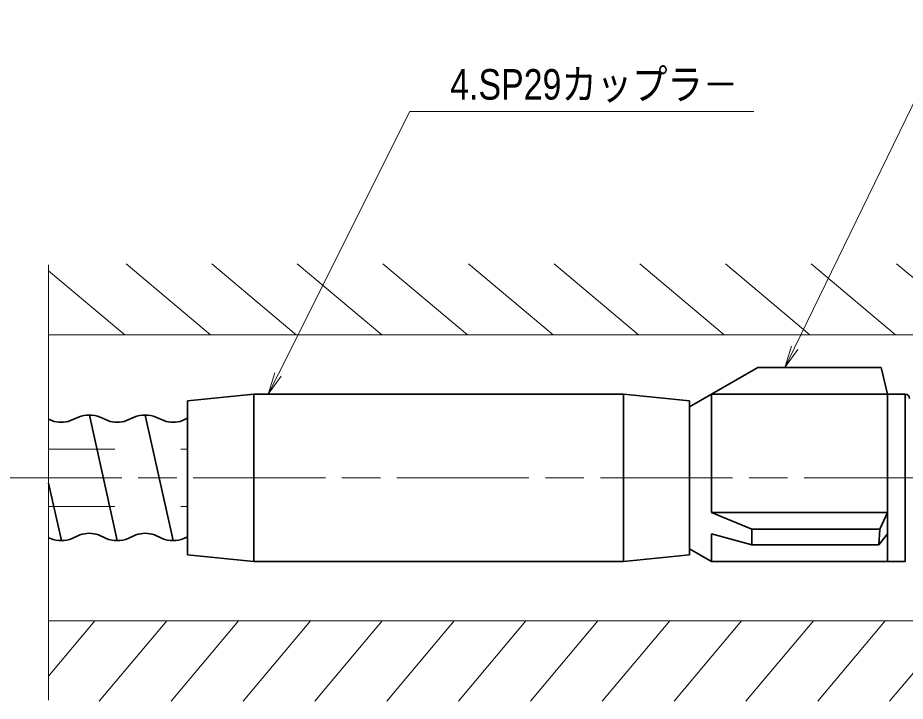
# Model space of a CAD drawing. Units: millimetres at full size, sheet at 1:2.5; details may follow other scales. Extents: x 2190 to 3870, y 1084 to 2286.
# Drawn here: x 2917.6 to 3119.2, y 1892.9 to 2048.1 of the extents above; entities that cross this region are included whole.
import ezdxf
from ezdxf.enums import TextEntityAlignment as Align

# ---------------------------------------------------------------- set-up
doc = ezdxf.new("R2010")
doc.units = ezdxf.units.MM
doc.header["$LTSCALE"] = 2.5
doc.linetypes.add('CHAIN', pattern=[18.5, 12, -1.5, 3.5, -1.5])
doc.linetypes.add('DASHED_SPACED', pattern=[12, 6, -6])
for name, color, linetype, lineweight in [('1外形線', 7, 'Continuous', 35), ('2細い実線', 3, 'Continuous', 20), ('3隠れ線', 2, 'DASHED_SPACED', 13), ('4中心線', 1, 'CHAIN', 15), ('6寸法線', 4, 'Continuous', 13)]:
    doc.layers.add(name, color=color, linetype=linetype, lineweight=lineweight)
doc.layers.add('9文字', color=7, linetype='Continuous')
doc.styles.add('ＭＳ Ｐゴシック', font='')
doc.styles.get('ＭＳ Ｐゴシック').set_extended_font_data('MS PGothic')

# ---------------------------------------------------------------- blocks, each defined once
blk = doc.blocks.new('open_arrow')
at = {"color": 0, "linetype": 'Continuous', "lineweight": -2}
blk.add_lwpolyline([(7.5, 1.25), (0, 0), (7.5, -1.25)], dxfattribs=at)

msp = doc.modelspace()

# ---------------------------------------------------------------- hatches: boundary and pattern name
at = {"layer": '2細い実線'}
h = msp.add_hatch(dxfattribs=at)
h.set_pattern_fill('USER', color=256, style=0, pattern_type=2)
h.set_pattern_definition([(140, (-1653.664, 2470.859), (-8.03485, -9.57556), [])])
h.paths.add_polyline_path([(2924.601, 1992.232), (2924.601, 1976.129), (3212.453, 1976.129), (3212.453, 1992.232)])
h = msp.add_hatch(dxfattribs=at)
h.set_pattern_fill('USER', color=256, style=0, pattern_type=2)
h.set_pattern_definition([(50, (-1653.664, 2470.859), (-9.57556, 8.03485), [])])
h.paths.add_polyline_path([(2924.601, 1911.129), (2924.601, 1892.864), (3212.453, 1892.864), (3212.453, 1911.129)])

# ---------------------------------------------------------------- linework, layer by layer
at = {"layer": '1外形線'}
for p, q in [((3085.655, 1968.676), (3070.174, 1959.738)), ((3113.674, 1968.676), (3085.655, 1968.676)), ((3115.174, 1962.625), (3113.674, 1968.676)), ((2956.174, 1961.125), (2971.174, 1962.625)), ((2971.174, 1962.625), (3055.174, 1962.625)), ((2971.174, 1962.625), (2971.174, 1924.625)), ((3055.174, 1962.625), (3055.174, 1924.625)), ((3070.174, 1961.125), (3055.174, 1962.625)), ((3075.174, 1962.625), (3119.174, 1962.625)), ((3075.174, 1935.712), (3075.174, 1962.625)), ((3115.174, 1924.625), (3115.174, 1962.625)), ((3119.174, 1924.625), (3119.174, 1962.625)), ((2956.174, 1961.125), (2956.174, 1926.125)), ((3070.178, 1959.636), (3070.169, 1927.636)), ((3070.174, 1961.125), (3070.174, 1926.125)), ((3070.174, 1927.512), (3070.174, 1959.738)), ((2931.354, 1957.43), (2929.585, 1956.614)), ((2933.854, 1957.879), (2940.204, 1929.379)), ((2938.056, 1956.614), (2936.287, 1957.43)), ((2938.056, 1956.614), (2936.287, 1957.43)), ((2944.054, 1957.43), (2942.285, 1956.614)), ((2946.554, 1957.879), (2952.904, 1929.38)), ((2950.756, 1956.614), (2948.987, 1957.43)), ((2950.756, 1956.614), (2948.987, 1957.43)), ((2925.356, 1956.614), (2924.601, 1956.963)), ((2925.356, 1956.614), (2924.601, 1956.963)), ((2956.174, 1957.163), (2954.985, 1956.614)), ((3070.174, 1944.025), (3070.174, 1944.028)), ((2924.601, 1942.408), (2927.504, 1929.379)), ((3075.174, 1935.712), (3115.174, 1935.712)), ((3075.174, 1935.712), (3084.362, 1931.957)), ((3113.406, 1931.957), (3115.174, 1935.712)), ((3084.362, 1931.957), (3113.406, 1931.957)), ((3084.362, 1931.957), (3084.362, 1928.424)), ((3113.406, 1931.957), (3113.173, 1928.424)), ((2925.004, 1929.828), (2924.601, 1930.014)), ((2931.706, 1930.644), (2929.938, 1929.828)), ((2937.704, 1929.828), (2935.935, 1930.644)), ((2944.406, 1930.644), (2942.638, 1929.828)), ((2950.404, 1929.828), (2948.635, 1930.644)), ((2956.174, 1930.214), (2955.338, 1929.828)), ((3070.178, 1930.219), (3070.174, 1930.217)), ((3070.178, 1930.219), (3070.174, 1930.217)), ((3075.174, 1924.625), (3075.174, 1930.907)), ((3084.362, 1928.424), (3075.174, 1930.907)), ((3113.173, 1928.424), (3115.174, 1930.927)), ((3075.174, 1924.625), (3070.174, 1927.512)), ((3113.173, 1928.424), (3084.362, 1928.424)), ((2956.174, 1926.125), (2971.174, 1924.625)), ((3070.174, 1926.125), (3055.174, 1924.625)), ((2971.174, 1924.625), (3055.174, 1924.625)), ((3075.174, 1924.625), (3119.174, 1924.625))]:
    msp.add_line(p, q, dxfattribs=at)
for centre, radius, start, end in [((3119.174, 1961.625), 1, 0.00002, 90.00002), ((2933.821, 1950.879), 7, 69.36613, 110.63387), ((2933.821, 1950.879), 7, 69.36613, 110.63387), ((2946.52, 1950.879), 7, 69.36613, 110.63387), ((2946.52, 1950.879), 7, 69.36613, 110.63387), ((2927.47, 1962.229), 6, 249.36789, 290.63395), ((2940.17, 1962.229), 6, 249.36789, 290.63395), ((2952.87, 1962.23), 6, 249.36789, 290.63395), ((2927.471, 1936.379), 7, 249.36613, 290.63387), ((2933.821, 1925.029), 6, 69.36605, 110.6363), ((2933.821, 1925.029), 6, 69.36605, 110.6363), ((2940.171, 1936.379), 7, 249.36613, 290.63387), ((2946.521, 1925.029), 6, 69.36605, 110.6363), ((2946.521, 1925.029), 6, 69.36605, 110.6363), ((2952.871, 1936.379), 7, 249.36613, 290.63387)]:
    msp.add_arc(centre, radius, start, end, dxfattribs=at)
at = {"layer": '2細い実線'}
for p, q in [((2924.601, 1991.981), (2924.601, 1893.098)), ((2924.601, 1976.129), (3212.453, 1976.129)), ((2924.601, 1911.129), (3212.453, 1911.129))]:
    msp.add_line(p, q, dxfattribs=at)
at = {"layer": '3隠れ線'}
for p, q in [((2924.601, 1950.129), (2956.174, 1950.129)), ((2924.601, 1937.129), (2956.174, 1937.129))]:
    msp.add_line(p, q, dxfattribs=at)
at = {"layer": '4中心線'}
msp.add_line((2587.453, 1943.629), (3256.576, 1943.629), dxfattribs=at)
at = {"layer": '6寸法線'}
for points in [[(3091.856, 1968.676), (3094.045, 1973.172), (3130.537, 2048.136), (3253.881, 2048.136)], [(2974.461, 1962.625), (2976.701, 1967.095), (3006.649, 2026.87), (3084.763, 2026.87)]]:
    msp.add_lwpolyline(points, dxfattribs=at)

# ---------------------------------------------------------------- block references
at = {"layer": '6寸法線', "xscale": 0.667, "yscale": 0.667}
for p, rotation in [((3091.856, 1968.676), 64), ((2974.461, 1962.625), 63.4)]:
    msp.add_blockref('open_arrow', p, dxfattribs=dict(at, rotation=rotation))

# ---------------------------------------------------------------- texts
at = {"layer": '9文字', "style": 'ＭＳ Ｐゴシック', "width": 0.85}
msp.add_text('4.SP29カップラ－', height=6.928, dxfattribs=at).set_placement((3081.236, 2033.006), align=Align.MIDDLE_RIGHT)

doc.saveas('drawing.dxf')
